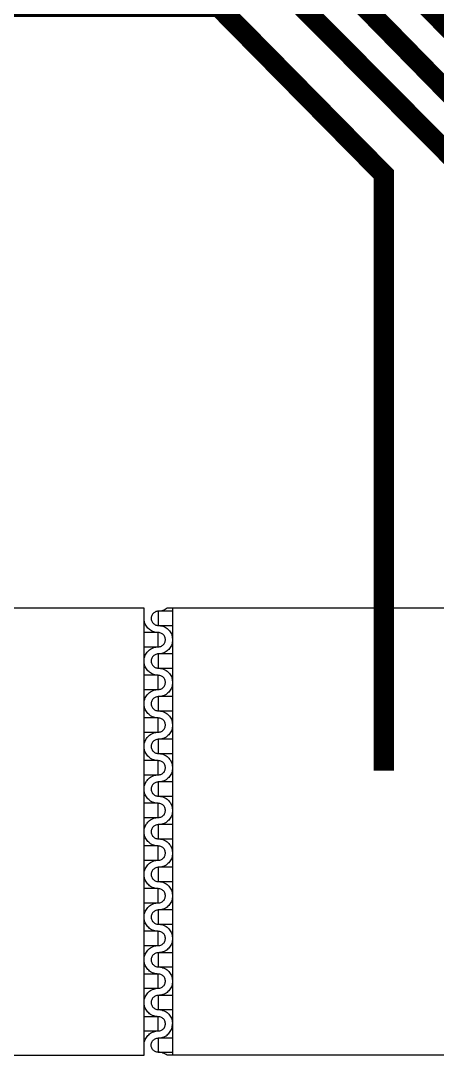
# Model space of a CAD drawing. Extents: x 190.8 to 267.1, y 124 to 174.8.
# Drawn here: x 221.56 to 223.61, y 161.48 to 166.57 of the extents above; entities that cross this region are included whole.
import ezdxf

# ---------------------------------------------------------------- set-up
doc = ezdxf.new("R2010")
doc.units = 0
doc.header["$MEASUREMENT"] = 0

msp = doc.modelspace()

# ---------------------------------------------------------------- linework, layer by layer
at = {"const_width": 0.1}
for points in [[(225.5721, 165.1307), (224.2646, 165.1307), (224.1578, 165.2375), (224.1578, 166.0275), (222.9403, 167.2748), (201.0074, 167.2748)], [(224.3646, 164.4276), (224.0334, 164.4276), (223.9281, 164.5329), (223.9281, 165.9475), (222.8346, 167.063), (202.9957, 167.063), (202.1496, 166.0081), (196.5696, 166.0081), (195.9346, 165.5962), (195.9346, 164.6207)], [(224.2596, 164.1415), (224.0632, 164.1415), (223.7437, 164.461), (223.7437, 165.8341), (222.7331, 166.8511), (203.1718, 166.8511), (202.373, 165.7731), (199.1096, 165.7731), (198.4746, 165.1898), (198.4746, 164.6207)], [(223.3446, 162.8807), (223.3446, 165.8157), (222.5321, 166.6393), (203.3441, 166.6393), (202.1496, 164.5995), (201.0146, 164.5995)]]:
    msp.add_lwpolyline(points, dxfattribs=at)
msp.add_lwpolyline([(220.6646, 161.4806), (222.1646, 161.4806), (222.1646, 163.6806), (220.6646, 163.6806)], close=True)
for points in [[(224.3546, 163.6806), (222.2779, 163.6806), (222.2776, 163.6803), (222.2729, 163.6768), (222.2629, 163.6713), (222.2574, 163.6693), (222.2519, 163.6676), (222.2461, 163.6666), (222.2404, 163.6658), (222.2346, 163.6656)], [(222.3046, 163.6806), (222.3046, 161.4806)], [(222.2346, 163.5606), (222.2289, 163.5608), (222.2231, 163.5616), (222.2174, 163.5626), (222.2119, 163.5643), (222.2064, 163.5663), (222.1964, 163.5718), (222.1916, 163.5753), (222.1871, 163.5791), (222.1831, 163.5831), (222.1794, 163.5876), (222.1759, 163.5923), (222.1704, 163.6023), (222.1684, 163.6078), (222.1666, 163.6133), (222.1656, 163.6191), (222.1649, 163.6248), (222.1646, 163.6306)], [(222.2346, 163.6656), (222.2306, 163.6653), (222.2266, 163.6646), (222.2226, 163.6636), (222.2189, 163.6618), (222.2154, 163.6598), (222.2121, 163.6573), (222.2091, 163.6546), (222.2066, 163.6516), (222.2044, 163.6481), (222.2024, 163.6443), (222.2011, 163.6406), (222.2001, 163.6366), (222.1996, 163.6326), (222.1996, 163.6286), (222.2001, 163.6246), (222.2011, 163.6206), (222.2024, 163.6166), (222.2044, 163.6131), (222.2066, 163.6096), (222.2091, 163.6066), (222.2121, 163.6038), (222.2154, 163.6013), (222.2189, 163.5993), (222.2226, 163.5976), (222.2266, 163.5966), (222.2306, 163.5958), (222.2346, 163.5956)], [(222.3046, 163.6656), (222.2346, 163.6656), (222.2346, 163.5956), (222.3046, 163.5956)], [(222.2346, 163.5956), (222.2404, 163.5953), (222.2461, 163.5946), (222.2519, 163.5936), (222.2574, 163.5918), (222.2629, 163.5898), (222.2729, 163.5843), (222.2776, 163.5808), (222.2821, 163.5771), (222.2861, 163.5731), (222.2899, 163.5686), (222.2934, 163.5638), (222.2989, 163.5538), (222.3009, 163.5483), (222.3026, 163.5428), (222.3036, 163.5371), (222.3044, 163.5313), (222.3046, 163.5256)], [(222.1646, 163.4906), (222.2346, 163.4906), (222.2346, 163.5606), (222.1646, 163.5606)], [(222.2346, 163.4906), (222.2386, 163.4908), (222.2426, 163.4916), (222.2466, 163.4926), (222.2504, 163.4943), (222.2539, 163.4963), (222.2571, 163.4988), (222.2601, 163.5016), (222.2626, 163.5046), (222.2649, 163.5081), (222.2669, 163.5118), (222.2681, 163.5156), (222.2691, 163.5196), (222.2696, 163.5236), (222.2696, 163.5276), (222.2691, 163.5316), (222.2681, 163.5356), (222.2669, 163.5396), (222.2649, 163.5431), (222.2626, 163.5466), (222.2601, 163.5496), (222.2571, 163.5523), (222.2539, 163.5548), (222.2504, 163.5568), (222.2466, 163.5586), (222.2426, 163.5596), (222.2386, 163.5603), (222.2346, 163.5606)], [(222.3046, 163.5256), (222.3044, 163.5198), (222.3036, 163.5141), (222.3026, 163.5083), (222.3009, 163.5028), (222.2989, 163.4973), (222.2934, 163.4873), (222.2899, 163.4826), (222.2861, 163.4781), (222.2821, 163.4741), (222.2776, 163.4703), (222.2729, 163.4668), (222.2629, 163.4613), (222.2574, 163.4593), (222.2519, 163.4576), (222.2461, 163.4566), (222.2404, 163.4558), (222.2346, 163.4556)], [(222.1646, 163.4206), (222.1649, 163.4263), (222.1656, 163.4321), (222.1666, 163.4378), (222.1684, 163.4433), (222.1704, 163.4488), (222.1759, 163.4588), (222.1794, 163.4636), (222.1831, 163.4681), (222.1871, 163.4721), (222.1916, 163.4758), (222.1964, 163.4793), (222.2064, 163.4848), (222.2119, 163.4868), (222.2174, 163.4886), (222.2231, 163.4896), (222.2289, 163.4903), (222.2346, 163.4906)], [(222.2346, 163.4556), (222.2306, 163.4553), (222.2266, 163.4546), (222.2226, 163.4536), (222.2189, 163.4518), (222.2154, 163.4498), (222.2121, 163.4473), (222.2091, 163.4446), (222.2066, 163.4416), (222.2044, 163.4381), (222.2024, 163.4343), (222.2011, 163.4306), (222.2001, 163.4266), (222.1996, 163.4226), (222.1996, 163.4186), (222.2001, 163.4146), (222.2011, 163.4106), (222.2024, 163.4066), (222.2044, 163.4031), (222.2066, 163.3996), (222.2091, 163.3966), (222.2121, 163.3938), (222.2154, 163.3913), (222.2189, 163.3893), (222.2226, 163.3876), (222.2266, 163.3866), (222.2306, 163.3858), (222.2346, 163.3856)], [(222.3046, 163.4556), (222.2346, 163.4556), (222.2346, 163.3856), (222.3046, 163.3856)], [(222.2346, 163.3506), (222.2289, 163.3508), (222.2231, 163.3516), (222.2174, 163.3526), (222.2119, 163.3543), (222.2064, 163.3563), (222.1964, 163.3618), (222.1916, 163.3653), (222.1871, 163.3691), (222.1831, 163.3731), (222.1794, 163.3776), (222.1759, 163.3823), (222.1704, 163.3923), (222.1684, 163.3978), (222.1666, 163.4033), (222.1656, 163.4091), (222.1649, 163.4148), (222.1646, 163.4206)], [(222.2346, 163.3856), (222.2404, 163.3853), (222.2461, 163.3846), (222.2519, 163.3836), (222.2574, 163.3818), (222.2629, 163.3798), (222.2729, 163.3743), (222.2776, 163.3708), (222.2821, 163.3671), (222.2861, 163.3631), (222.2899, 163.3586), (222.2934, 163.3538), (222.2989, 163.3438), (222.3009, 163.3383), (222.3026, 163.3328), (222.3036, 163.3271), (222.3044, 163.3213), (222.3046, 163.3156)], [(222.1646, 163.2806), (222.2346, 163.2806), (222.2346, 163.3506), (222.1646, 163.3506)], [(222.2346, 163.2806), (222.2386, 163.2808), (222.2426, 163.2816), (222.2466, 163.2826), (222.2504, 163.2843), (222.2539, 163.2863), (222.2571, 163.2888), (222.2601, 163.2916), (222.2626, 163.2946), (222.2649, 163.2981), (222.2669, 163.3018), (222.2681, 163.3056), (222.2691, 163.3096), (222.2696, 163.3136), (222.2696, 163.3176), (222.2691, 163.3216), (222.2681, 163.3256), (222.2669, 163.3296), (222.2649, 163.3331), (222.2626, 163.3366), (222.2601, 163.3396), (222.2571, 163.3423), (222.2539, 163.3448), (222.2504, 163.3468), (222.2466, 163.3486), (222.2426, 163.3496), (222.2386, 163.3503), (222.2346, 163.3506)], [(222.1646, 163.2106), (222.1649, 163.2163), (222.1656, 163.2221), (222.1666, 163.2278), (222.1684, 163.2333), (222.1704, 163.2388), (222.1759, 163.2488), (222.1794, 163.2536), (222.1831, 163.2581), (222.1871, 163.2621), (222.1916, 163.2658), (222.1964, 163.2693), (222.2064, 163.2748), (222.2119, 163.2768), (222.2174, 163.2786), (222.2231, 163.2796), (222.2289, 163.2803), (222.2346, 163.2806)], [(222.3046, 163.3156), (222.3044, 163.3098), (222.3036, 163.3041), (222.3026, 163.2983), (222.3009, 163.2928), (222.2989, 163.2873), (222.2934, 163.2773), (222.2899, 163.2726), (222.2861, 163.2681), (222.2821, 163.2641), (222.2776, 163.2603), (222.2729, 163.2568), (222.2629, 163.2513), (222.2574, 163.2493), (222.2519, 163.2476), (222.2461, 163.2466), (222.2404, 163.2458), (222.2346, 163.2456)], [(222.2346, 163.2456), (222.2306, 163.2453), (222.2266, 163.2446), (222.2226, 163.2436), (222.2189, 163.2418), (222.2154, 163.2398), (222.2121, 163.2373), (222.2091, 163.2346), (222.2066, 163.2316), (222.2044, 163.2281), (222.2024, 163.2243), (222.2011, 163.2206), (222.2001, 163.2166), (222.1996, 163.2126), (222.1996, 163.2086), (222.2001, 163.2046), (222.2011, 163.2006), (222.2024, 163.1966), (222.2044, 163.1931), (222.2066, 163.1896), (222.2091, 163.1866), (222.2121, 163.1838), (222.2154, 163.1813), (222.2189, 163.1793), (222.2226, 163.1776), (222.2266, 163.1766), (222.2306, 163.1758), (222.2346, 163.1756)], [(222.3046, 163.2456), (222.2346, 163.2456), (222.2346, 163.1756), (222.3046, 163.1756)], [(222.2346, 163.1406), (222.2289, 163.1408), (222.2231, 163.1416), (222.2174, 163.1426), (222.2119, 163.1443), (222.2064, 163.1463), (222.1964, 163.1518), (222.1916, 163.1553), (222.1871, 163.1591), (222.1831, 163.1631), (222.1794, 163.1676), (222.1759, 163.1723), (222.1704, 163.1823), (222.1684, 163.1878), (222.1666, 163.1933), (222.1656, 163.1991), (222.1649, 163.2048), (222.1646, 163.2106)], [(222.2346, 163.1756), (222.2404, 163.1753), (222.2461, 163.1746), (222.2519, 163.1736), (222.2574, 163.1718), (222.2629, 163.1698), (222.2729, 163.1643), (222.2776, 163.1608), (222.2821, 163.1571), (222.2861, 163.1531), (222.2899, 163.1486), (222.2934, 163.1438), (222.2989, 163.1338), (222.3009, 163.1283), (222.3026, 163.1228), (222.3036, 163.1171), (222.3044, 163.1113), (222.3046, 163.1056)], [(222.1646, 163.0706), (222.2346, 163.0706), (222.2346, 163.1406), (222.1646, 163.1406)], [(222.2346, 163.0706), (222.2386, 163.0708), (222.2426, 163.0716), (222.2466, 163.0726), (222.2504, 163.0743), (222.2539, 163.0763), (222.2571, 163.0788), (222.2601, 163.0816), (222.2626, 163.0846), (222.2649, 163.0881), (222.2669, 163.0918), (222.2681, 163.0956), (222.2691, 163.0996), (222.2696, 163.1036), (222.2696, 163.1076), (222.2691, 163.1116), (222.2681, 163.1156), (222.2669, 163.1196), (222.2649, 163.1231), (222.2626, 163.1266), (222.2601, 163.1296), (222.2571, 163.1323), (222.2539, 163.1348), (222.2504, 163.1368), (222.2466, 163.1386), (222.2426, 163.1396), (222.2386, 163.1403), (222.2346, 163.1406)], [(222.1646, 163.0006), (222.1649, 163.0063), (222.1656, 163.0121), (222.1666, 163.0178), (222.1684, 163.0233), (222.1704, 163.0288), (222.1759, 163.0388), (222.1794, 163.0436), (222.1831, 163.0481), (222.1871, 163.0521), (222.1916, 163.0558), (222.1964, 163.0593), (222.2064, 163.0648), (222.2119, 163.0668), (222.2174, 163.0686), (222.2231, 163.0696), (222.2289, 163.0703), (222.2346, 163.0706)], [(222.3046, 163.1056), (222.3044, 163.0998), (222.3036, 163.0941), (222.3026, 163.0883), (222.3009, 163.0828), (222.2989, 163.0773), (222.2934, 163.0673), (222.2899, 163.0626), (222.2861, 163.0581), (222.2821, 163.0541), (222.2776, 163.0503), (222.2729, 163.0468), (222.2629, 163.0413), (222.2574, 163.0393), (222.2519, 163.0376), (222.2461, 163.0366), (222.2404, 163.0358), (222.2346, 163.0356)], [(222.2346, 163.0356), (222.2306, 163.0353), (222.2266, 163.0346), (222.2226, 163.0336), (222.2189, 163.0318), (222.2154, 163.0298), (222.2121, 163.0273), (222.2091, 163.0246), (222.2066, 163.0216), (222.2044, 163.0181), (222.2024, 163.0143), (222.2011, 163.0106), (222.2001, 163.0066), (222.1996, 163.0026), (222.1996, 162.9986), (222.2001, 162.9946), (222.2011, 162.9906), (222.2024, 162.9866), (222.2044, 162.9831), (222.2066, 162.9796), (222.2091, 162.9766), (222.2121, 162.9738), (222.2154, 162.9713), (222.2189, 162.9693), (222.2226, 162.9676), (222.2266, 162.9666), (222.2306, 162.9658), (222.2346, 162.9656)], [(222.3046, 163.0356), (222.2346, 163.0356), (222.2346, 162.9656), (222.3046, 162.9656)], [(222.2346, 162.9306), (222.2289, 162.9308), (222.2231, 162.9316), (222.2174, 162.9326), (222.2119, 162.9343), (222.2064, 162.9363), (222.1964, 162.9418), (222.1916, 162.9453), (222.1871, 162.9491), (222.1831, 162.9531), (222.1794, 162.9576), (222.1759, 162.9623), (222.1704, 162.9723), (222.1684, 162.9778), (222.1666, 162.9833), (222.1656, 162.9891), (222.1649, 162.9948), (222.1646, 163.0006)], [(222.2346, 162.9656), (222.2404, 162.9653), (222.2461, 162.9646), (222.2519, 162.9636), (222.2574, 162.9618), (222.2629, 162.9598), (222.2729, 162.9543), (222.2776, 162.9508), (222.2821, 162.9471), (222.2861, 162.9431), (222.2899, 162.9386), (222.2934, 162.9338), (222.2989, 162.9238), (222.3009, 162.9183), (222.3026, 162.9128), (222.3036, 162.9071), (222.3044, 162.9013), (222.3046, 162.8956)], [(222.1646, 162.8606), (222.2346, 162.8606), (222.2346, 162.9306), (222.1646, 162.9306)], [(222.2346, 162.8606), (222.2386, 162.8608), (222.2426, 162.8616), (222.2466, 162.8626), (222.2504, 162.8643), (222.2539, 162.8663), (222.2571, 162.8688), (222.2601, 162.8716), (222.2626, 162.8746), (222.2649, 162.8781), (222.2669, 162.8818), (222.2681, 162.8856), (222.2691, 162.8896), (222.2696, 162.8936), (222.2696, 162.8976), (222.2691, 162.9016), (222.2681, 162.9056), (222.2669, 162.9096), (222.2649, 162.9131), (222.2626, 162.9166), (222.2601, 162.9196), (222.2571, 162.9223), (222.2539, 162.9248), (222.2504, 162.9268), (222.2466, 162.9286), (222.2426, 162.9296), (222.2386, 162.9303), (222.2346, 162.9306)], [(222.3046, 162.8956), (222.3044, 162.8898), (222.3036, 162.8841), (222.3026, 162.8783), (222.3009, 162.8728), (222.2989, 162.8673), (222.2934, 162.8573), (222.2899, 162.8526), (222.2861, 162.8481), (222.2821, 162.8441), (222.2776, 162.8403), (222.2729, 162.8368), (222.2629, 162.8313), (222.2574, 162.8293), (222.2519, 162.8276), (222.2461, 162.8266), (222.2404, 162.8258), (222.2346, 162.8256)], [(222.1646, 162.7906), (222.1649, 162.7963), (222.1656, 162.8021), (222.1666, 162.8078), (222.1684, 162.8133), (222.1704, 162.8188), (222.1759, 162.8288), (222.1794, 162.8336), (222.1831, 162.8381), (222.1871, 162.8421), (222.1916, 162.8458), (222.1964, 162.8493), (222.2064, 162.8548), (222.2119, 162.8568), (222.2174, 162.8586), (222.2231, 162.8596), (222.2289, 162.8603), (222.2346, 162.8606)], [(222.2346, 162.8256), (222.2306, 162.8253), (222.2266, 162.8246), (222.2226, 162.8236), (222.2189, 162.8218), (222.2154, 162.8198), (222.2121, 162.8173), (222.2091, 162.8146), (222.2066, 162.8116), (222.2044, 162.8081), (222.2024, 162.8043), (222.2011, 162.8006), (222.2001, 162.7966), (222.1996, 162.7926), (222.1996, 162.7886), (222.2001, 162.7846), (222.2011, 162.7806), (222.2024, 162.7766), (222.2044, 162.7731), (222.2066, 162.7696), (222.2091, 162.7666), (222.2121, 162.7638), (222.2154, 162.7613), (222.2189, 162.7593), (222.2226, 162.7576), (222.2266, 162.7566), (222.2306, 162.7558), (222.2346, 162.7556)], [(222.3046, 162.8256), (222.2346, 162.8256), (222.2346, 162.7556), (222.3046, 162.7556)], [(222.2346, 162.7206), (222.2289, 162.7208), (222.2231, 162.7216), (222.2174, 162.7226), (222.2119, 162.7243), (222.2064, 162.7263), (222.1964, 162.7318), (222.1916, 162.7353), (222.1871, 162.7391), (222.1831, 162.7431), (222.1794, 162.7476), (222.1759, 162.7523), (222.1704, 162.7623), (222.1684, 162.7678), (222.1666, 162.7733), (222.1656, 162.7791), (222.1649, 162.7848), (222.1646, 162.7906)], [(222.1646, 162.6506), (222.2346, 162.6506), (222.2346, 162.7206), (222.1646, 162.7206)], [(222.2346, 162.7556), (222.2404, 162.7553), (222.2461, 162.7546), (222.2519, 162.7536), (222.2574, 162.7518), (222.2629, 162.7498), (222.2729, 162.7443), (222.2776, 162.7408), (222.2821, 162.7371), (222.2861, 162.7331), (222.2899, 162.7286), (222.2934, 162.7238), (222.2989, 162.7138), (222.3009, 162.7083), (222.3026, 162.7028), (222.3036, 162.6971), (222.3044, 162.6913), (222.3046, 162.6856)], [(222.2346, 162.6506), (222.2386, 162.6508), (222.2426, 162.6516), (222.2466, 162.6526), (222.2504, 162.6543), (222.2539, 162.6563), (222.2571, 162.6588), (222.2601, 162.6616), (222.2626, 162.6646), (222.2649, 162.6681), (222.2669, 162.6718), (222.2681, 162.6756), (222.2691, 162.6796), (222.2696, 162.6836), (222.2696, 162.6876), (222.2691, 162.6916), (222.2681, 162.6956), (222.2669, 162.6996), (222.2649, 162.7031), (222.2626, 162.7066), (222.2601, 162.7096), (222.2571, 162.7123), (222.2539, 162.7148), (222.2504, 162.7168), (222.2466, 162.7186), (222.2426, 162.7196), (222.2386, 162.7203), (222.2346, 162.7206)], [(222.3046, 162.6856), (222.3044, 162.6798), (222.3036, 162.6741), (222.3026, 162.6683), (222.3009, 162.6628), (222.2989, 162.6573), (222.2934, 162.6473), (222.2899, 162.6426), (222.2861, 162.6381), (222.2821, 162.6341), (222.2776, 162.6303), (222.2729, 162.6268), (222.2629, 162.6213), (222.2574, 162.6193), (222.2519, 162.6176), (222.2461, 162.6166), (222.2404, 162.6158), (222.2346, 162.6156)], [(222.1646, 162.5806), (222.1649, 162.5863), (222.1656, 162.5921), (222.1666, 162.5978), (222.1684, 162.6033), (222.1704, 162.6088), (222.1759, 162.6188), (222.1794, 162.6236), (222.1831, 162.6281), (222.1871, 162.6321), (222.1916, 162.6358), (222.1964, 162.6393), (222.2064, 162.6448), (222.2119, 162.6468), (222.2174, 162.6486), (222.2231, 162.6496), (222.2289, 162.6503), (222.2346, 162.6506)], [(222.2346, 162.6156), (222.2306, 162.6153), (222.2266, 162.6146), (222.2226, 162.6136), (222.2189, 162.6118), (222.2154, 162.6098), (222.2121, 162.6073), (222.2091, 162.6046), (222.2066, 162.6016), (222.2044, 162.5981), (222.2024, 162.5943), (222.2011, 162.5906), (222.2001, 162.5866), (222.1996, 162.5826), (222.1996, 162.5786), (222.2001, 162.5746), (222.2011, 162.5706), (222.2024, 162.5666), (222.2044, 162.5631), (222.2066, 162.5596), (222.2091, 162.5566), (222.2121, 162.5538), (222.2154, 162.5513), (222.2189, 162.5493), (222.2226, 162.5476), (222.2266, 162.5466), (222.2306, 162.5458), (222.2346, 162.5456)], [(222.3046, 162.6156), (222.2346, 162.6156), (222.2346, 162.5456), (222.3046, 162.5456)], [(222.2346, 162.5106), (222.2289, 162.5108), (222.2231, 162.5116), (222.2174, 162.5126), (222.2119, 162.5143), (222.2064, 162.5163), (222.1964, 162.5218), (222.1916, 162.5253), (222.1871, 162.5291), (222.1831, 162.5331), (222.1794, 162.5376), (222.1759, 162.5423), (222.1704, 162.5523), (222.1684, 162.5578), (222.1666, 162.5633), (222.1656, 162.5691), (222.1649, 162.5748), (222.1646, 162.5806)], [(222.1646, 162.4406), (222.2346, 162.4406), (222.2346, 162.5106), (222.1646, 162.5106)], [(222.2346, 162.5456), (222.2404, 162.5453), (222.2461, 162.5446), (222.2519, 162.5436), (222.2574, 162.5418), (222.2629, 162.5398), (222.2729, 162.5343), (222.2776, 162.5308), (222.2821, 162.5271), (222.2861, 162.5231), (222.2899, 162.5186), (222.2934, 162.5138), (222.2989, 162.5038), (222.3009, 162.4983), (222.3026, 162.4928), (222.3036, 162.4871), (222.3044, 162.4813), (222.3046, 162.4756)], [(222.2346, 162.4406), (222.2386, 162.4408), (222.2426, 162.4416), (222.2466, 162.4426), (222.2504, 162.4443), (222.2539, 162.4463), (222.2571, 162.4488), (222.2601, 162.4516), (222.2626, 162.4546), (222.2649, 162.4581), (222.2669, 162.4618), (222.2681, 162.4656), (222.2691, 162.4696), (222.2696, 162.4736), (222.2696, 162.4776), (222.2691, 162.4816), (222.2681, 162.4856), (222.2669, 162.4896), (222.2649, 162.4931), (222.2626, 162.4966), (222.2601, 162.4996), (222.2571, 162.5023), (222.2539, 162.5048), (222.2504, 162.5068), (222.2466, 162.5086), (222.2426, 162.5096), (222.2386, 162.5103), (222.2346, 162.5106)], [(222.3046, 162.4756), (222.3044, 162.4698), (222.3036, 162.4641), (222.3026, 162.4583), (222.3009, 162.4528), (222.2989, 162.4473), (222.2934, 162.4373), (222.2899, 162.4326), (222.2861, 162.4281), (222.2821, 162.4241), (222.2776, 162.4203), (222.2729, 162.4168), (222.2629, 162.4113), (222.2574, 162.4093), (222.2519, 162.4076), (222.2461, 162.4066), (222.2404, 162.4058), (222.2346, 162.4056)], [(222.1646, 162.3706), (222.1649, 162.3763), (222.1656, 162.3821), (222.1666, 162.3878), (222.1684, 162.3933), (222.1704, 162.3988), (222.1759, 162.4088), (222.1794, 162.4136), (222.1831, 162.4181), (222.1871, 162.4221), (222.1916, 162.4258), (222.1964, 162.4293), (222.2064, 162.4348), (222.2119, 162.4368), (222.2174, 162.4386), (222.2231, 162.4396), (222.2289, 162.4403), (222.2346, 162.4406)], [(222.2346, 162.4056), (222.2306, 162.4053), (222.2266, 162.4046), (222.2226, 162.4036), (222.2189, 162.4018), (222.2154, 162.3998), (222.2121, 162.3973), (222.2091, 162.3946), (222.2066, 162.3916), (222.2044, 162.3881), (222.2024, 162.3843), (222.2011, 162.3806), (222.2001, 162.3766), (222.1996, 162.3726), (222.1996, 162.3686), (222.2001, 162.3646), (222.2011, 162.3606), (222.2024, 162.3566), (222.2044, 162.3531), (222.2066, 162.3496), (222.2091, 162.3466), (222.2121, 162.3438), (222.2154, 162.3413), (222.2189, 162.3393), (222.2226, 162.3376), (222.2266, 162.3366), (222.2306, 162.3358), (222.2346, 162.3356)], [(222.3046, 162.4056), (222.2346, 162.4056), (222.2346, 162.3356), (222.3046, 162.3356)], [(222.2346, 162.3006), (222.2289, 162.3008), (222.2231, 162.3016), (222.2174, 162.3026), (222.2119, 162.3043), (222.2064, 162.3063), (222.1964, 162.3118), (222.1916, 162.3153), (222.1871, 162.3191), (222.1831, 162.3231), (222.1794, 162.3276), (222.1759, 162.3323), (222.1704, 162.3423), (222.1684, 162.3478), (222.1666, 162.3533), (222.1656, 162.3591), (222.1649, 162.3648), (222.1646, 162.3706)], [(222.2346, 162.3356), (222.2404, 162.3353), (222.2461, 162.3346), (222.2519, 162.3336), (222.2574, 162.3318), (222.2629, 162.3298), (222.2729, 162.3243), (222.2776, 162.3208), (222.2821, 162.3171), (222.2861, 162.3131), (222.2899, 162.3086), (222.2934, 162.3038), (222.2989, 162.2938), (222.3009, 162.2883), (222.3026, 162.2828), (222.3036, 162.2771), (222.3044, 162.2713), (222.3046, 162.2656)], [(222.1646, 162.2306), (222.2346, 162.2306), (222.2346, 162.3006), (222.1646, 162.3006)], [(222.2346, 162.2306), (222.2386, 162.2308), (222.2426, 162.2316), (222.2466, 162.2326), (222.2504, 162.2343), (222.2539, 162.2363), (222.2571, 162.2388), (222.2601, 162.2416), (222.2626, 162.2446), (222.2649, 162.2481), (222.2669, 162.2518), (222.2681, 162.2556), (222.2691, 162.2596), (222.2696, 162.2636), (222.2696, 162.2676), (222.2691, 162.2716), (222.2681, 162.2756), (222.2669, 162.2796), (222.2649, 162.2831), (222.2626, 162.2866), (222.2601, 162.2896), (222.2571, 162.2923), (222.2539, 162.2948), (222.2504, 162.2968), (222.2466, 162.2986), (222.2426, 162.2996), (222.2386, 162.3003), (222.2346, 162.3006)], [(222.3046, 162.2656), (222.3044, 162.2598), (222.3036, 162.2541), (222.3026, 162.2483), (222.3009, 162.2428), (222.2989, 162.2373), (222.2934, 162.2273), (222.2899, 162.2226), (222.2861, 162.2181), (222.2821, 162.2141), (222.2776, 162.2103), (222.2729, 162.2068), (222.2629, 162.2013), (222.2574, 162.1993), (222.2519, 162.1976), (222.2461, 162.1966), (222.2404, 162.1958), (222.2346, 162.1956)], [(222.1646, 162.1606), (222.1649, 162.1663), (222.1656, 162.1721), (222.1666, 162.1778), (222.1684, 162.1833), (222.1704, 162.1888), (222.1759, 162.1988), (222.1794, 162.2036), (222.1831, 162.2081), (222.1871, 162.2121), (222.1916, 162.2158), (222.1964, 162.2193), (222.2064, 162.2248), (222.2119, 162.2268), (222.2174, 162.2286), (222.2231, 162.2296), (222.2289, 162.2303), (222.2346, 162.2306)], [(222.2346, 162.0906), (222.2289, 162.0908), (222.2231, 162.0916), (222.2174, 162.0926), (222.2119, 162.0943), (222.2064, 162.0963), (222.1964, 162.1018), (222.1916, 162.1053), (222.1871, 162.1091), (222.1831, 162.1131), (222.1794, 162.1176), (222.1759, 162.1223), (222.1704, 162.1323), (222.1684, 162.1378), (222.1666, 162.1433), (222.1656, 162.1491), (222.1649, 162.1548), (222.1646, 162.1606)], [(222.2346, 162.1956), (222.2306, 162.1953), (222.2266, 162.1946), (222.2226, 162.1936), (222.2189, 162.1918), (222.2154, 162.1898), (222.2121, 162.1873), (222.2091, 162.1846), (222.2066, 162.1816), (222.2044, 162.1781), (222.2024, 162.1743), (222.2011, 162.1706), (222.2001, 162.1666), (222.1996, 162.1626), (222.1996, 162.1586), (222.2001, 162.1546), (222.2011, 162.1506), (222.2024, 162.1466), (222.2044, 162.1431), (222.2066, 162.1396), (222.2091, 162.1366), (222.2121, 162.1338), (222.2154, 162.1313), (222.2189, 162.1293), (222.2226, 162.1276), (222.2266, 162.1266), (222.2306, 162.1258), (222.2346, 162.1256)], [(222.3046, 162.1956), (222.2346, 162.1956), (222.2346, 162.1256), (222.3046, 162.1256)], [(222.2346, 162.1256), (222.2404, 162.1253), (222.2461, 162.1246), (222.2519, 162.1236), (222.2574, 162.1218), (222.2629, 162.1198), (222.2729, 162.1143), (222.2776, 162.1108), (222.2821, 162.1071), (222.2861, 162.1031), (222.2899, 162.0986), (222.2934, 162.0938), (222.2989, 162.0838), (222.3009, 162.0783), (222.3026, 162.0728), (222.3036, 162.0671), (222.3044, 162.0613), (222.3046, 162.0556)], [(222.1646, 162.0206), (222.2346, 162.0206), (222.2346, 162.0906), (222.1646, 162.0906)], [(222.2346, 162.0206), (222.2386, 162.0208), (222.2426, 162.0216), (222.2466, 162.0226), (222.2504, 162.0243), (222.2539, 162.0263), (222.2571, 162.0288), (222.2601, 162.0316), (222.2626, 162.0346), (222.2649, 162.0381), (222.2669, 162.0418), (222.2681, 162.0456), (222.2691, 162.0496), (222.2696, 162.0536), (222.2696, 162.0576), (222.2691, 162.0616), (222.2681, 162.0656), (222.2669, 162.0696), (222.2649, 162.0731), (222.2626, 162.0766), (222.2601, 162.0796), (222.2571, 162.0823), (222.2539, 162.0848), (222.2504, 162.0868), (222.2466, 162.0886), (222.2426, 162.0896), (222.2386, 162.0903), (222.2346, 162.0906)], [(222.3046, 162.0556), (222.3044, 162.0498), (222.3036, 162.0441), (222.3026, 162.0383), (222.3009, 162.0328), (222.2989, 162.0273), (222.2934, 162.0173), (222.2899, 162.0126), (222.2861, 162.0081), (222.2821, 162.0041), (222.2776, 162.0003), (222.2729, 161.9968), (222.2629, 161.9913), (222.2574, 161.9893), (222.2519, 161.9876), (222.2461, 161.9866), (222.2404, 161.9858), (222.2346, 161.9856)], [(222.1646, 161.9506), (222.1649, 161.9563), (222.1656, 161.9621), (222.1666, 161.9678), (222.1684, 161.9733), (222.1704, 161.9788), (222.1759, 161.9888), (222.1794, 161.9936), (222.1831, 161.9981), (222.1871, 162.0021), (222.1916, 162.0058), (222.1964, 162.0093), (222.2064, 162.0148), (222.2119, 162.0168), (222.2174, 162.0186), (222.2231, 162.0196), (222.2289, 162.0203), (222.2346, 162.0206)], [(222.2346, 161.8806), (222.2289, 161.8808), (222.2231, 161.8816), (222.2174, 161.8826), (222.2119, 161.8843), (222.2064, 161.8863), (222.1964, 161.8918), (222.1916, 161.8953), (222.1871, 161.8991), (222.1831, 161.9031), (222.1794, 161.9076), (222.1759, 161.9123), (222.1704, 161.9223), (222.1684, 161.9278), (222.1666, 161.9333), (222.1656, 161.9391), (222.1649, 161.9448), (222.1646, 161.9506)], [(222.2346, 161.9856), (222.2306, 161.9853), (222.2266, 161.9846), (222.2226, 161.9836), (222.2189, 161.9818), (222.2154, 161.9798), (222.2121, 161.9773), (222.2091, 161.9746), (222.2066, 161.9716), (222.2044, 161.9681), (222.2024, 161.9643), (222.2011, 161.9606), (222.2001, 161.9566), (222.1996, 161.9526), (222.1996, 161.9486), (222.2001, 161.9446), (222.2011, 161.9406), (222.2024, 161.9366), (222.2044, 161.9331), (222.2066, 161.9296), (222.2091, 161.9266), (222.2121, 161.9238), (222.2154, 161.9213), (222.2189, 161.9193), (222.2226, 161.9176), (222.2266, 161.9166), (222.2306, 161.9158), (222.2346, 161.9156)], [(222.3046, 161.9856), (222.2346, 161.9856), (222.2346, 161.9156), (222.3046, 161.9156)], [(222.2346, 161.9156), (222.2404, 161.9153), (222.2461, 161.9146), (222.2519, 161.9136), (222.2574, 161.9118), (222.2629, 161.9098), (222.2729, 161.9043), (222.2776, 161.9008), (222.2821, 161.8971), (222.2861, 161.8931), (222.2899, 161.8886), (222.2934, 161.8838), (222.2989, 161.8738), (222.3009, 161.8683), (222.3026, 161.8628), (222.3036, 161.8571), (222.3044, 161.8513), (222.3046, 161.8456)], [(222.1646, 161.8106), (222.2346, 161.8106), (222.2346, 161.8806), (222.1646, 161.8806)], [(222.2346, 161.8106), (222.2386, 161.8108), (222.2426, 161.8116), (222.2466, 161.8126), (222.2504, 161.8143), (222.2539, 161.8163), (222.2571, 161.8188), (222.2601, 161.8216), (222.2626, 161.8246), (222.2649, 161.8281), (222.2669, 161.8318), (222.2681, 161.8356), (222.2691, 161.8396), (222.2696, 161.8436), (222.2696, 161.8476), (222.2691, 161.8516), (222.2681, 161.8556), (222.2669, 161.8596), (222.2649, 161.8631), (222.2626, 161.8666), (222.2601, 161.8696), (222.2571, 161.8723), (222.2539, 161.8748), (222.2504, 161.8768), (222.2466, 161.8786), (222.2426, 161.8796), (222.2386, 161.8803), (222.2346, 161.8806)], [(222.3046, 161.8456), (222.3044, 161.8398), (222.3036, 161.8341), (222.3026, 161.8283), (222.3009, 161.8228), (222.2989, 161.8173), (222.2934, 161.8073), (222.2899, 161.8026), (222.2861, 161.7981), (222.2821, 161.7941), (222.2776, 161.7903), (222.2729, 161.7868), (222.2629, 161.7813), (222.2574, 161.7793), (222.2519, 161.7776), (222.2461, 161.7766), (222.2404, 161.7758), (222.2346, 161.7756)], [(222.1646, 161.7406), (222.1649, 161.7463), (222.1656, 161.7521), (222.1666, 161.7578), (222.1684, 161.7633), (222.1704, 161.7688), (222.1759, 161.7788), (222.1794, 161.7836), (222.1831, 161.7881), (222.1871, 161.7921), (222.1916, 161.7958), (222.1964, 161.7993), (222.2064, 161.8048), (222.2119, 161.8068), (222.2174, 161.8086), (222.2231, 161.8096), (222.2289, 161.8103), (222.2346, 161.8106)], [(222.2346, 161.7756), (222.2306, 161.7753), (222.2266, 161.7746), (222.2226, 161.7736), (222.2189, 161.7718), (222.2154, 161.7698), (222.2121, 161.7673), (222.2091, 161.7646), (222.2066, 161.7616), (222.2044, 161.7581), (222.2024, 161.7543), (222.2011, 161.7506), (222.2001, 161.7466), (222.1996, 161.7426), (222.1996, 161.7386), (222.2001, 161.7346), (222.2011, 161.7306), (222.2024, 161.7266), (222.2044, 161.7231), (222.2066, 161.7196), (222.2091, 161.7166), (222.2121, 161.7138), (222.2154, 161.7113), (222.2189, 161.7093), (222.2226, 161.7076), (222.2266, 161.7066), (222.2306, 161.7058), (222.2346, 161.7056)], [(222.3046, 161.7756), (222.2346, 161.7756), (222.2346, 161.7056), (222.3046, 161.7056)], [(222.2346, 161.6706), (222.2289, 161.6708), (222.2231, 161.6716), (222.2174, 161.6726), (222.2119, 161.6743), (222.2064, 161.6763), (222.1964, 161.6818), (222.1916, 161.6853), (222.1871, 161.6891), (222.1831, 161.6931), (222.1794, 161.6976), (222.1759, 161.7023), (222.1704, 161.7123), (222.1684, 161.7178), (222.1666, 161.7233), (222.1656, 161.7291), (222.1649, 161.7348), (222.1646, 161.7406)], [(222.2346, 161.7056), (222.2404, 161.7053), (222.2461, 161.7046), (222.2519, 161.7036), (222.2574, 161.7018), (222.2629, 161.6998), (222.2729, 161.6943), (222.2776, 161.6908), (222.2821, 161.6871), (222.2861, 161.6831), (222.2899, 161.6786), (222.2934, 161.6738), (222.2989, 161.6638), (222.3009, 161.6583), (222.3026, 161.6528), (222.3036, 161.6471), (222.3044, 161.6413), (222.3046, 161.6356)], [(222.1646, 161.6006), (222.2346, 161.6006), (222.2346, 161.6706), (222.1646, 161.6706)], [(222.2346, 161.6006), (222.2386, 161.6008), (222.2426, 161.6016), (222.2466, 161.6026), (222.2504, 161.6043), (222.2539, 161.6063), (222.2571, 161.6088), (222.2601, 161.6116), (222.2626, 161.6146), (222.2649, 161.6181), (222.2669, 161.6218), (222.2681, 161.6256), (222.2691, 161.6296), (222.2696, 161.6336), (222.2696, 161.6376), (222.2691, 161.6416), (222.2681, 161.6456), (222.2669, 161.6496), (222.2649, 161.6531), (222.2626, 161.6566), (222.2601, 161.6596), (222.2571, 161.6623), (222.2539, 161.6648), (222.2504, 161.6668), (222.2466, 161.6686), (222.2426, 161.6696), (222.2386, 161.6703), (222.2346, 161.6706)], [(222.1646, 161.5306), (222.1649, 161.5363), (222.1656, 161.5421), (222.1666, 161.5478), (222.1684, 161.5533), (222.1704, 161.5588), (222.1759, 161.5688), (222.1794, 161.5736), (222.1831, 161.5781), (222.1871, 161.5821), (222.1916, 161.5858), (222.1964, 161.5893), (222.2064, 161.5948), (222.2119, 161.5968), (222.2174, 161.5986), (222.2231, 161.5996), (222.2289, 161.6003), (222.2346, 161.6006)], [(222.2346, 161.5656), (222.2404, 161.5658), (222.2461, 161.5666), (222.2519, 161.5676), (222.2574, 161.5693), (222.2629, 161.5713), (222.2729, 161.5768), (222.2776, 161.5803), (222.2821, 161.5841), (222.2861, 161.5881), (222.2899, 161.5926), (222.2934, 161.5973), (222.2989, 161.6073), (222.3009, 161.6128), (222.3026, 161.6183), (222.3036, 161.6241), (222.3044, 161.6298), (222.3046, 161.6356)], [(222.2346, 161.4956), (222.2306, 161.4958), (222.2266, 161.4966), (222.2226, 161.4976), (222.2189, 161.4993), (222.2154, 161.5013), (222.2121, 161.5038), (222.2091, 161.5066), (222.2066, 161.5096), (222.2044, 161.5131), (222.2024, 161.5168), (222.2011, 161.5206), (222.2001, 161.5246), (222.1996, 161.5286), (222.1996, 161.5326), (222.2001, 161.5366), (222.2011, 161.5406), (222.2024, 161.5446), (222.2044, 161.5481), (222.2066, 161.5516), (222.2091, 161.5546), (222.2121, 161.5573), (222.2154, 161.5598), (222.2189, 161.5618), (222.2226, 161.5636), (222.2266, 161.5646), (222.2306, 161.5653), (222.2346, 161.5656)], [(222.3046, 161.5656), (222.2346, 161.5656), (222.2346, 161.4956), (222.3046, 161.4956)], [(224.3546, 161.4806), (222.2779, 161.4806), (222.2776, 161.4808), (222.2729, 161.4843), (222.2629, 161.4898), (222.2574, 161.4918), (222.2519, 161.4936), (222.2461, 161.4946), (222.2404, 161.4953), (222.2346, 161.4956)]]:
    msp.add_lwpolyline(points)

doc.saveas('drawing.dxf')
